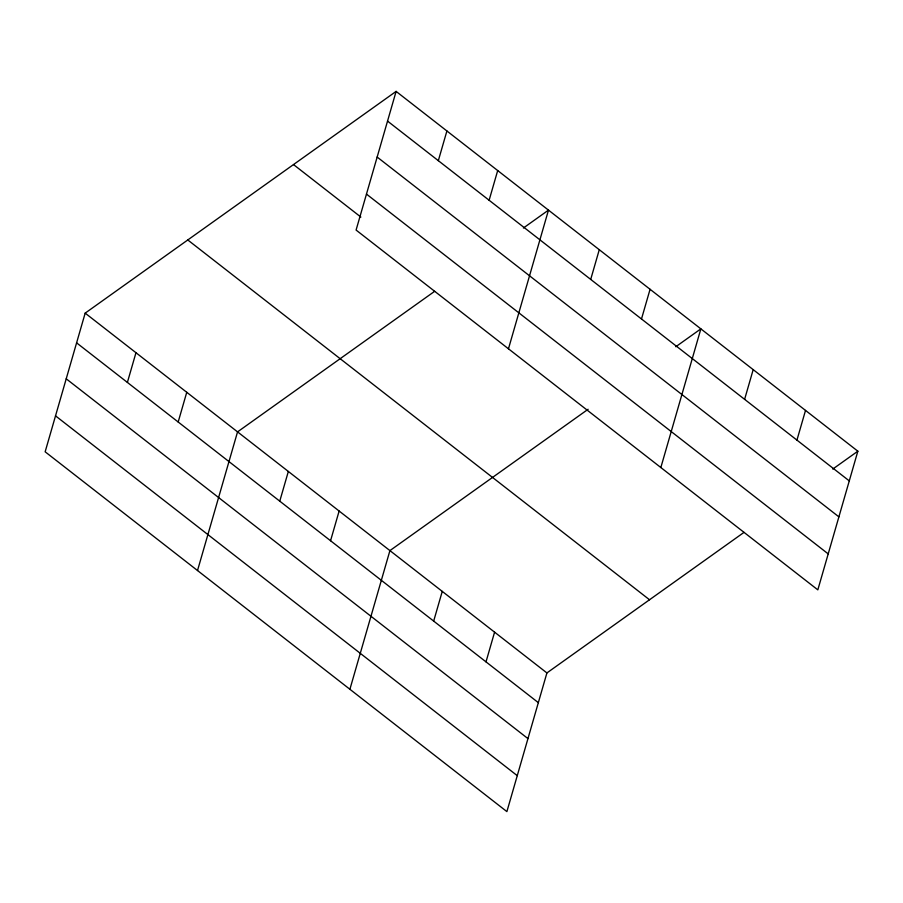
<?xml version="1.0" encoding="UTF-8"?>
<svg xmlns="http://www.w3.org/2000/svg" width="903" height="903" viewBox="0 0 903 903"><rect width="100%" height="100%" fill="white"/><g stroke="black" fill="none" stroke-linecap="round" stroke-linejoin="round"><path stroke-width="1.35" d="M396.112 91.395L356.087 230.062L817.825 589.862L857.85 451.195L396.112 91.395L85.175 313.138L45.15 451.805L506.888 811.605L546.913 672.938L743.993 532.386M127.391 382.421L135.969 352.723M178.184 422.006L186.752 392.297M197.52 570.538L237.545 431.882L434.625 291.33M279.761 501.165L288.339 471.456M438.327 160.678L446.906 130.969M330.554 540.739L339.133 511.03M489.121 200.252L497.7 170.543M349.901 689.271L389.915 550.616L588.124 409.262M508.468 348.795L548.482 210.128L523.401 228.019M433.677 621.095L442.256 591.386M590.709 279.411L599.276 249.702M486.006 661.865L494.584 632.168M641.491 318.985L650.07 289.287M660.838 467.528L700.863 328.861L675.771 346.752M744.614 399.34L753.192 369.643M796.943 440.122L805.521 410.413M832.769 469.075L857.85 451.195M387.534 121.092L849.271 480.893M377.161 157.054L838.898 516.855M366.471 194.1L828.209 553.9M293.498 164.572L360.861 217.059M187.779 239.961L649.517 599.761M85.175 313.138L546.913 672.938M76.597 342.847L538.335 702.647M66.224 378.808L527.962 738.609M55.523 415.854L517.261 775.654"/></g></svg>
